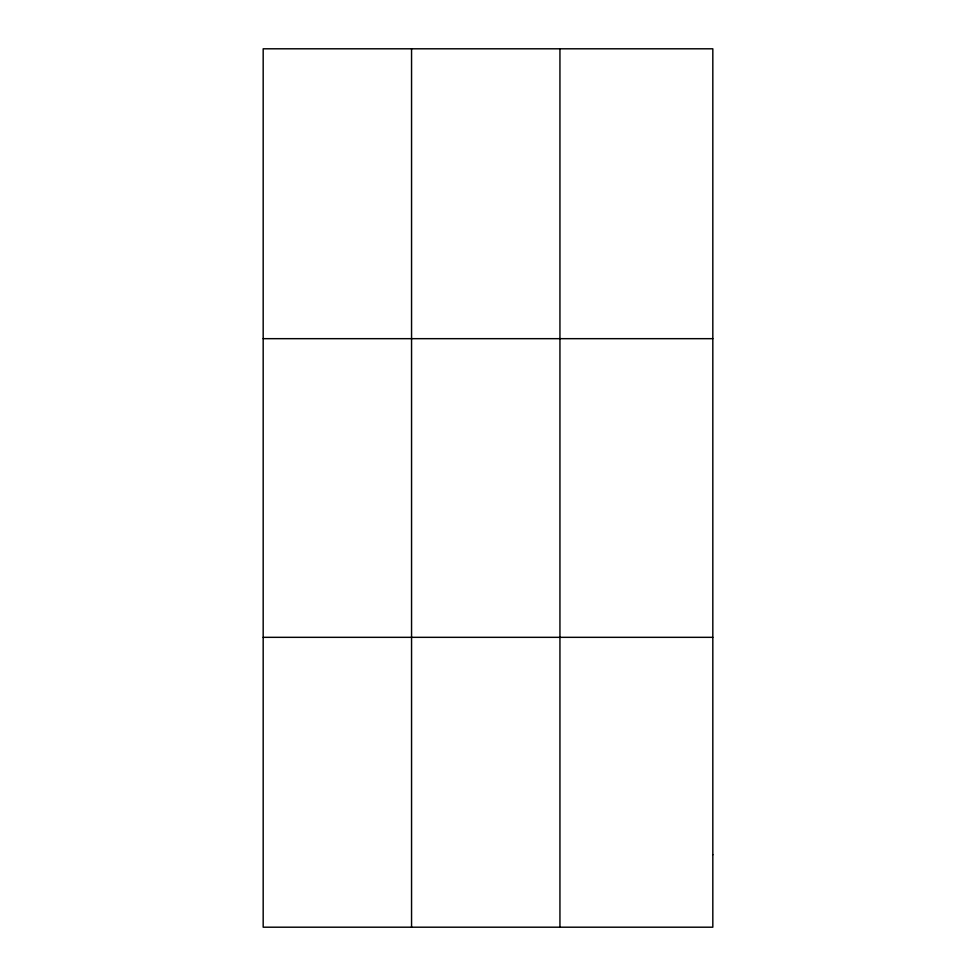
<?xml version="1.0" encoding="UTF-8"?>
<svg xmlns="http://www.w3.org/2000/svg" width="976" height="976" viewBox="0 0 976 976"><rect width="100%" height="100%" fill="white"/><g stroke="black" fill="none" stroke-linecap="round" stroke-linejoin="round"><path stroke-width="1.46" d="M411.555 927.2L411.555 48.8M559.943 927.2L559.943 48.8M263.178 338.672L712.822 338.672M263.178 637.328L712.822 637.328M712.822 854.732L712.822 927.2L263.178 927.2L263.178 48.8L712.822 48.8L712.822 854.732"/></g></svg>
